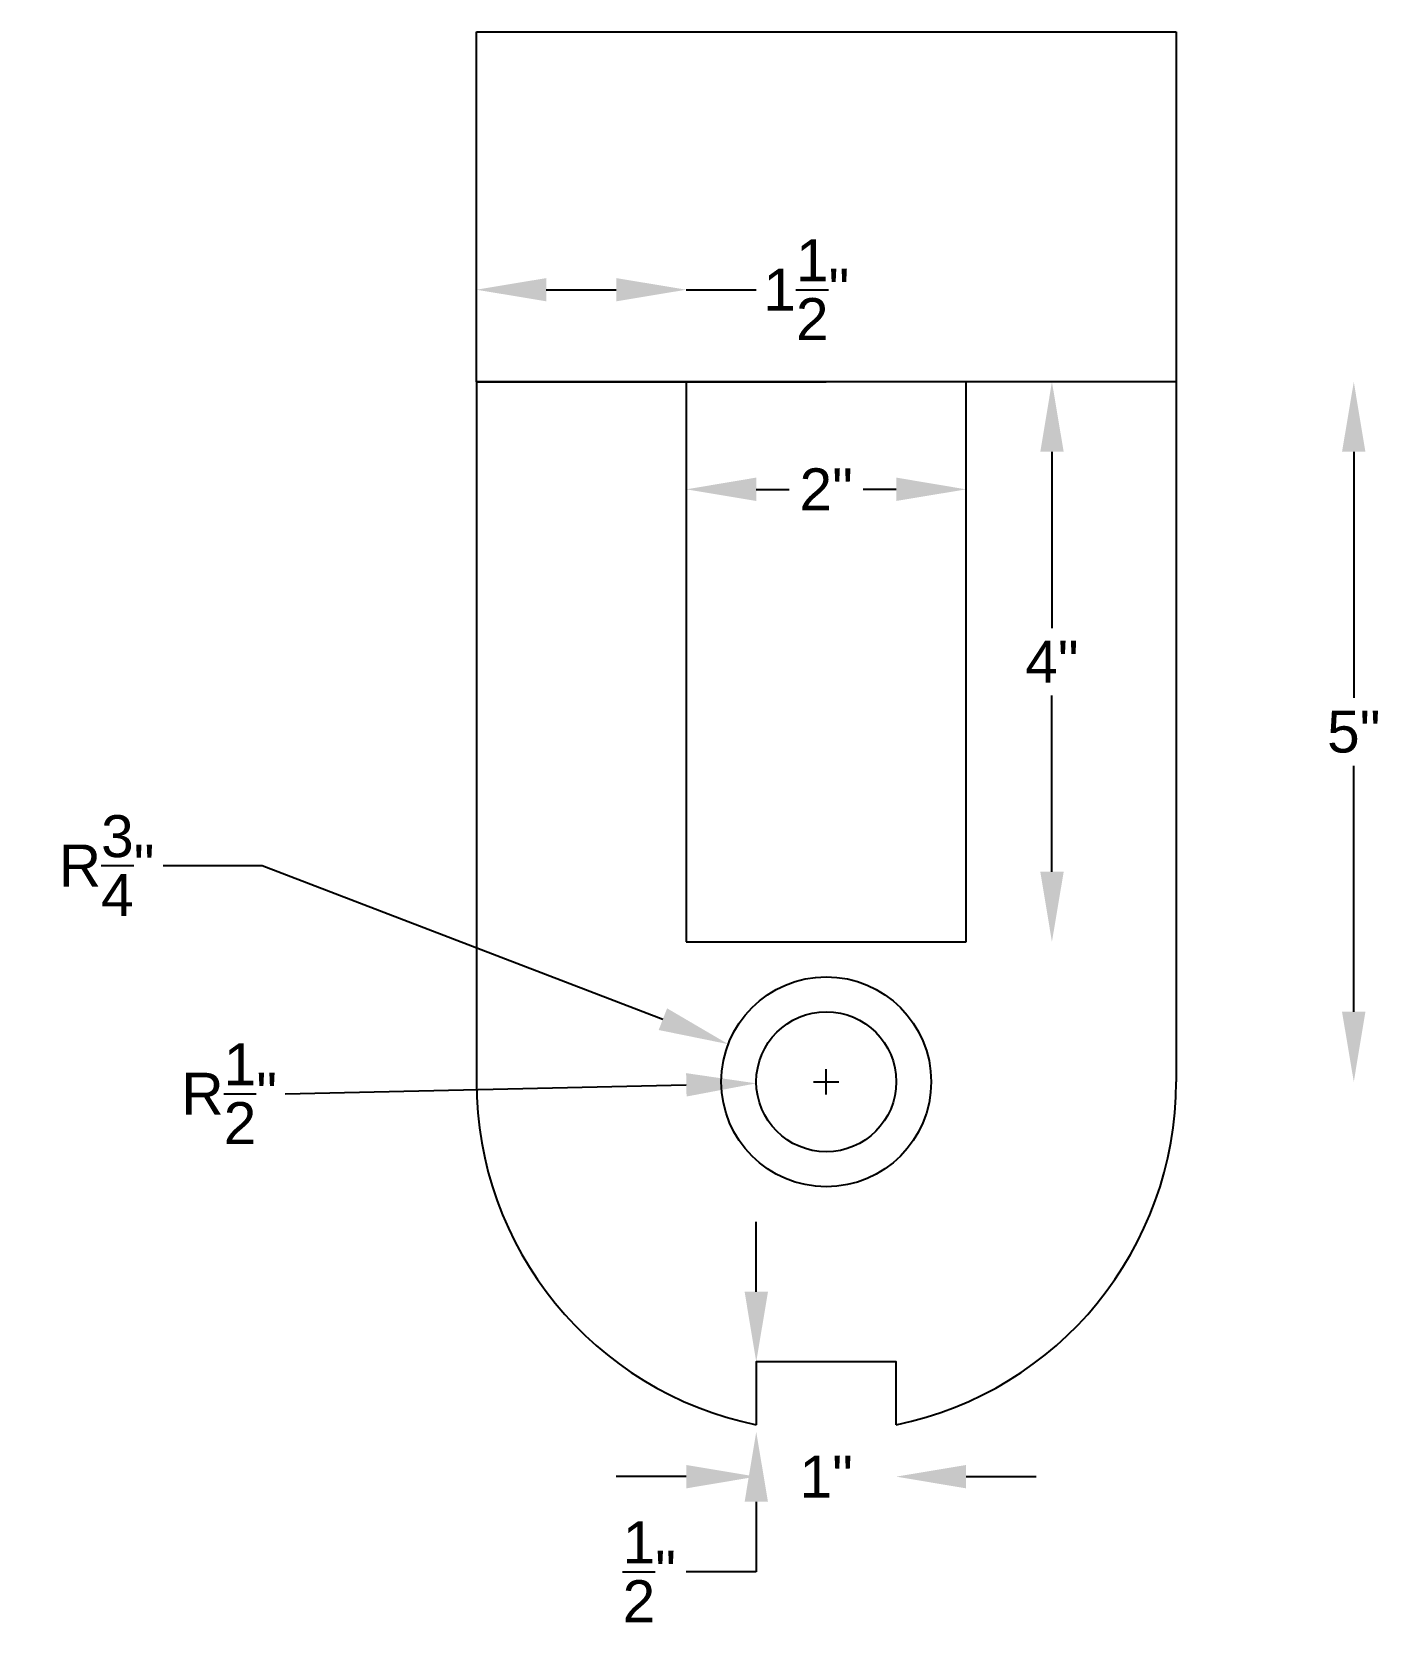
# Model space of a CAD drawing. Header units: inches. Extents: x 29.3 to 39, y 6.5 to 17.9.
import ezdxf

# ---------------------------------------------------------------- set-up
doc = ezdxf.new("R2010")
doc.units = ezdxf.units.IN
doc.header["$MEASUREMENT"] = 0
doc.styles.get("Standard").update_dxf_attribs({"font": 'arial.ttf'})
doc.dimstyles.get("Standard").update_dxf_attribs({"dimtxt": 0.3, "dimasz": 0.5, "dimexe": 0.18, "dimexo": 0.0625, "dimgap": 0.09, "dimtad": 0, "dimtih": 1, "dimtoh": 1, "dimdec": 4, "dimzin": 0, "dimdsep": 46, "dimlunit": 4, "dimtxsty": 'Standard', "dimcen": 0.09, "dimse1": 1, "dimse2": 1, "dimadec": 0, "dimazin": 0, "dimtfac": 1, "dimtdec": 4, "dimtofl": 0, "dimtmove": 0, "dimatfit": 3, "dimfxl": 1, "dimtolj": 1, "dimtzin": 0, "dimarcsym": 0})

# ---------------------------------------------------------------- blocks, each defined once
blk = doc.blocks.new('*D27')
at = {"color": 0, "lineweight": -2, "transparency": 16777216}
for p, q in [((38.782, 14.867), (38.782, 13.11)), ((38.782, 10.867), (38.782, 12.625))]:
    blk.add_line(p, q, dxfattribs=at)
at = {"color": 0, "transparency": 16777216}
for points in [[(38.698, 14.867), (38.865, 14.867), (38.782, 15.367)], [(38.698, 10.867), (38.865, 10.867), (38.782, 10.367)]]:
    blk.add_solid(points, dxfattribs=at)
at = {"layer": 'Defpoints', "color": 0, "transparency": 16777216}
for p in [(37.512, 15.367), (37.512, 10.367), (38.782, 10.367)]:
    blk.add_point(p, dxfattribs=at)
at = {"color": 0, "transparency": 16777216, "insert": (38.782, 12.867), "char_height": 0.3, "attachment_point": 5}
blk.add_mtext('\\A1;5"', dxfattribs=at)
blk = doc.blocks.new('*D28')
at = {"color": 0, "lineweight": -2, "transparency": 16777216}
for p, q in [((36.625, 14.867), (36.625, 13.607)), ((36.625, 11.867), (36.625, 13.127))]:
    blk.add_line(p, q, dxfattribs=at)
at = {"color": 0, "transparency": 16777216}
for points in [[(36.542, 14.867), (36.709, 14.867), (36.625, 15.367)], [(36.542, 11.867), (36.709, 11.867), (36.625, 11.367)]]:
    blk.add_solid(points, dxfattribs=at)
at = {"layer": 'Defpoints', "color": 0, "transparency": 16777216}
for p in [(36.012, 15.367), (36.012, 11.367), (36.625, 11.367)]:
    blk.add_point(p, dxfattribs=at)
at = {"color": 0, "transparency": 16777216, "insert": (36.625, 13.367), "char_height": 0.3, "attachment_point": 5}
blk.add_mtext('\\A1;4"', dxfattribs=at)
blk = doc.blocks.new('*D21')
at = {"color": 0, "lineweight": -2, "transparency": 16777216}
for p, q in [((34.012, 7.547), (33.512, 7.547)), ((36.012, 7.547), (36.512, 7.547))]:
    blk.add_line(p, q, dxfattribs=at)
at = {"color": 0, "transparency": 16777216}
for points in [[(34.012, 7.63), (34.012, 7.463), (34.512, 7.547)], [(36.012, 7.63), (36.012, 7.463), (35.512, 7.547)]]:
    blk.add_solid(points, dxfattribs=at)
at = {"layer": 'Defpoints', "color": 0, "transparency": 16777216}
for p in [(34.512, 7.918), (35.512, 7.918), (35.512, 7.547)]:
    blk.add_point(p, dxfattribs=at)
at = {"color": 0, "transparency": 16777216, "insert": (35.012, 7.547), "char_height": 0.3, "attachment_point": 5}
blk.add_mtext('\\A1;1"', dxfattribs=at)
blk = doc.blocks.new('*D22')
at = {"color": 0, "lineweight": -2, "transparency": 16777216}
for p, q in [((33.012, 16.025), (33.512, 16.025)), ((34.012, 16.025), (34.512, 16.025))]:
    blk.add_line(p, q, dxfattribs=at)
at = {"color": 0, "transparency": 16777216}
for points in [[(33.012, 16.108), (33.012, 15.942), (32.512, 16.025)], [(33.512, 16.108), (33.512, 15.942), (34.012, 16.025)]]:
    blk.add_solid(points, dxfattribs=at)
at = {"layer": 'Defpoints', "color": 0, "transparency": 16777216}
for p in [(34.012, 16.025), (32.512, 15.367), (34.012, 15.367)]:
    blk.add_point(p, dxfattribs=at)
at = {"color": 0, "transparency": 16777216, "insert": (34.87, 16.025), "char_height": 0.3, "attachment_point": 5}
blk.add_mtext('\\A1;1{\\H1x;\\S1/2;}"', dxfattribs=at)
blk = doc.blocks.new('*D23')
at = {"color": 0, "lineweight": -2, "transparency": 16777216}
for p, q in [((34.512, 14.599), (34.747, 14.599)), ((35.512, 14.599), (35.277, 14.599))]:
    blk.add_line(p, q, dxfattribs=at)
at = {"color": 0, "transparency": 16777216}
for points in [[(34.512, 14.683), (34.512, 14.516), (34.012, 14.599)], [(35.512, 14.683), (35.512, 14.516), (36.012, 14.599)]]:
    blk.add_solid(points, dxfattribs=at)
at = {"layer": 'Defpoints', "color": 0, "transparency": 16777216}
for p in [(34.012, 15.367), (36.012, 15.367), (34.012, 14.599)]:
    blk.add_point(p, dxfattribs=at)
at = {"color": 0, "transparency": 16777216, "insert": (35.012, 14.599), "char_height": 0.3, "attachment_point": 5}
blk.add_mtext('\\A1;2"', dxfattribs=at)
blk = doc.blocks.new('*D24')
at = {"color": 0, "lineweight": -2, "transparency": 16777216}
for p, q in [((35.012, 10.277), (35.012, 10.457)), ((31.145, 10.282), (34.012, 10.345)), ((34.922, 10.367), (35.102, 10.367))]:
    blk.add_line(p, q, dxfattribs=at)
at = {"color": 0, "transparency": 16777216}
blk.add_solid([(34.011, 10.429), (34.014, 10.262), (34.512, 10.356)], dxfattribs=at)
at = {"layer": 'Defpoints', "color": 0, "transparency": 16777216}
for p in [(34.512, 10.356), (35.012, 10.367)]:
    blk.add_point(p, dxfattribs=at)
at = {"color": 0, "transparency": 16777216, "insert": (30.746, 10.282), "char_height": 0.3, "attachment_point": 5}
blk.add_mtext('\\A1;R{\\H1x;\\S1/2;}"', dxfattribs=at)
blk = doc.blocks.new('*D25')
at = {"color": 0, "lineweight": -2, "transparency": 16777216}
for p, q in [((30.273, 11.912), (30.982, 11.912)), ((30.982, 11.912), (33.845, 10.815)), ((35.012, 10.277), (35.012, 10.457)), ((34.922, 10.367), (35.102, 10.367))]:
    blk.add_line(p, q, dxfattribs=at)
at = {"color": 0, "transparency": 16777216}
blk.add_solid([(33.875, 10.892), (33.815, 10.737), (34.312, 10.636)], dxfattribs=at)
at = {"layer": 'Defpoints', "color": 0, "transparency": 16777216}
for p in [(34.312, 10.636), (35.012, 10.367)]:
    blk.add_point(p, dxfattribs=at)
at = {"color": 0, "transparency": 16777216, "insert": (29.87, 11.912), "char_height": 0.3, "attachment_point": 5}
blk.add_mtext('\\A1;R{\\H1x;\\S3/4;}"', dxfattribs=at)
blk = doc.blocks.new('*D26')
at = {"color": 0, "lineweight": -2, "transparency": 16777216}
for p, q in [((34.512, 8.867), (34.512, 9.367)), ((34.512, 7.367), (34.512, 6.867)), ((34.512, 6.867), (34.012, 6.867))]:
    blk.add_line(p, q, dxfattribs=at)
at = {"color": 0, "transparency": 16777216}
for points in [[(34.429, 8.867), (34.596, 8.867), (34.512, 8.367)], [(34.429, 7.367), (34.596, 7.367), (34.512, 7.867)]]:
    blk.add_solid(points, dxfattribs=at)
at = {"layer": 'Defpoints', "color": 0, "transparency": 16777216}
for p in [(35.012, 8.367), (34.512, 7.867), (35.012, 7.867)]:
    blk.add_point(p, dxfattribs=at)
at = {"color": 0, "transparency": 16777216, "insert": (33.748, 6.867), "char_height": 0.3, "attachment_point": 5}
blk.add_mtext('\\A1;{\\H1x;\\S1/2;}"', dxfattribs=at)

msp = doc.modelspace()

# ---------------------------------------------------------------- linework, layer by layer
for p, q in [((32.51224, 17.8672), (37.51224, 17.8672)), ((32.51224, 15.3672), (32.51224, 17.8672)), ((37.51224, 17.8672), (37.51224, 15.3672)), ((37.51224, 15.3672), (32.51224, 15.3672)), ((32.51224, 15.3672), (32.51224, 10.3672)), ((32.51224, 15.3672), (35.01224, 15.3672)), ((32.51224, 15.3672), (34.01224, 15.3672)), ((32.51224, 15.3672), (34.01224, 15.3672)), ((34.01224, 15.3672), (34.01224, 11.3672)), ((36.01224, 11.3672), (36.01224, 15.3672)), ((37.51224, 15.3672), (37.51224, 10.3672)), ((34.01224, 11.3672), (36.01224, 11.3672))]:
    msp.add_line(p, q)
msp.add_lwpolyline([(35.51224, 7.91771), (35.51224, 8.3672), (34.51224, 8.3672), (34.51224, 7.91771)])
for radius in [0.75, 0.5]:
    msp.add_circle((35.01224, 10.3672), radius)
for start, end in [(180, 258.463041), (281.536959, 0)]:
    msp.add_arc((35.01224, 10.3672), 2.5, start, end)

# ---------------------------------------------------------------- dimensions: what is measured, and where the dimension line sits
for base, p1, p2, picture, middle in [((34.01224, 16.02486), (32.51224, 15.3672), (34.01224, 15.3672), '*D22', (34.86991, 16.02486)), ((34.01224, 14.59942), (36.01224, 15.3672), (34.01224, 15.3672), '*D23', (35.01224, 14.59942)), ((35.51224, 7.54665), (34.51224, 7.91771), (35.51224, 7.91771), '*D21', (35.01224, 7.54665))]:
    dim = msp.add_linear_dim(base=base, p1=p1, p2=p2, dimstyle='Standard')
    dim.commit()
    dim.dimension.update_dxf_attribs({"geometry": picture, "text_midpoint": middle})
for base, p1, p2, picture, middle in [((36.62525, 11.3672), (36.01224, 15.3672), (36.01224, 11.3672), '*D28', (36.62525, 13.3672)), ((38.78164, 10.3672), (37.51224, 15.3672), (37.51224, 10.3672), '*D27', (38.78164, 12.8672)), ((34.51224, 7.8672), (35.01224, 8.3672), (35.01224, 7.8672), '*D26', (33.7483, 6.8672))]:
    dim = msp.add_linear_dim(base=base, p1=p1, p2=p2, angle=90, dimstyle='Standard')
    dim.commit()
    dim.dimension.update_dxf_attribs({"geometry": picture, "text_midpoint": middle})
for mpoint, picture, middle in [((34.31194, 10.63567), '*D25', (29.86959, 11.91241)), ((34.51236, 10.35623), '*D24', (31.14481, 10.28234))]:
    dim = msp.add_radius_dim(center=(35.01224, 10.3672), mpoint=mpoint, dimstyle='Standard')
    dim.commit()
    dim.dimension.update_dxf_attribs({"geometry": picture, "text_midpoint": middle, "dimtype": 164})

doc.saveas('drawing.dxf')
